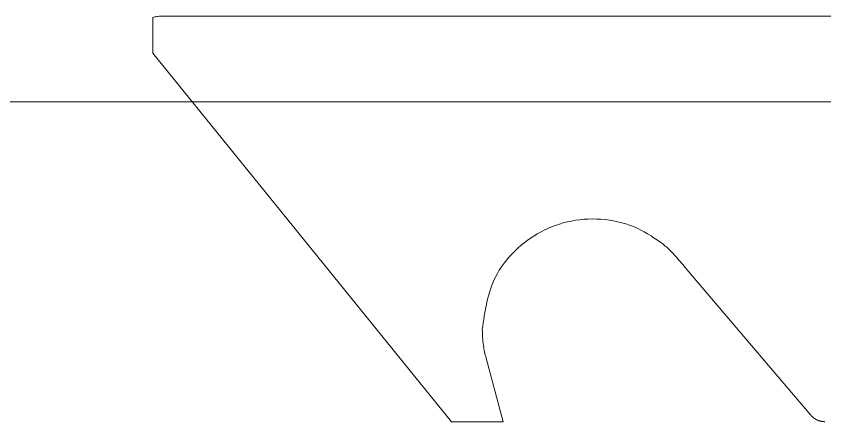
# Model space of a CAD drawing. Header units: millimetres. Extents: x -159872 to 386485, y -250577 to 158966.
# Drawn here: x 158766.01 to 158787.96, y 15202.25 to 15213.25 of the extents above; entities that cross this region are included whole.
import ezdxf

# ---------------------------------------------------------------- set-up
doc = ezdxf.new("R2010")
doc.units = ezdxf.units.MM
doc.layers.add('LDS-equipment-kitchen equipment', color=3, linetype='Continuous', lineweight=13)

# ---------------------------------------------------------------- blocks, each defined once
blk = doc.blocks.new('Group-350')
at = {"layer": 'LDS-equipment-kitchen equipment'}
for points in [[(98096.451, 51670.764, 0), (98101.564, 51670.764, 0)], [(98101.564, 51670.764, 0), (98101.602, 51670.764, 0), (98101.643, 51670.764, 0), (98101.689, 51670.764, 0), (98101.738, 51670.764, 0), (98101.789, 51670.764, 0), (98101.842, 51670.764, 0), (98101.897, 51670.764, 0), (98101.953, 51670.764, 0)], [(98111.779, 51670.764, 0), (98101.953, 51670.764, 0)], [(98111.779, 51670.764, 0), (98112.648, 51670.764, 0)], [(98112.648, 51670.764, 0), (98113.502, 51670.764, 0)], [(98114.912, 51670.764, 0), (98113.502, 51670.764, 0)], [(98096.212, 51669.764, 0), (98096.212, 51670.264, 0)], [(98104.313, 51659.76, 0), (98096.212, 51669.764, 0)], [(98113.122, 51661.047, 0), (98110.699, 51663.895, 0)], [(98105.25, 51661.488, 0), (98105.712, 51659.764, 0)], [(98113.122, 51661.047, 0), (98114.063, 51659.94, 0)], [(98114.443, 51659.764, 0), (98114.437, 51659.764, 0), (98114.43, 51659.764, 0), (98114.423, 51659.765, 0), (98114.416, 51659.765, 0), (98114.41, 51659.765, 0), (98114.403, 51659.766, 0), (98114.396, 51659.767, 0), (98114.389, 51659.767, 0), (98114.383, 51659.768, 0), (98114.376, 51659.769, 0), (98114.369, 51659.77, 0), (98114.363, 51659.771, 0), (98114.356, 51659.772, 0), (98114.349, 51659.773, 0), (98114.343, 51659.775, 0), (98114.336, 51659.776, 0), (98114.329, 51659.777, 0), (98114.323, 51659.779, 0), (98114.316, 51659.781, 0), (98114.31, 51659.783, 0), (98114.303, 51659.784, 0), (98114.297, 51659.786, 0), (98114.29, 51659.788, 0), (98114.284, 51659.79, 0), (98114.277, 51659.793, 0), (98114.271, 51659.795, 0), (98114.265, 51659.797, 0), (98114.258, 51659.8, 0), (98114.252, 51659.802, 0), (98114.246, 51659.805, 0), (98114.24, 51659.808, 0), (98114.234, 51659.81, 0), (98114.227, 51659.813, 0), (98114.221, 51659.816, 0), (98114.215, 51659.819, 0), (98114.209, 51659.822, 0), (98114.203, 51659.826, 0), (98114.197, 51659.829, 0), (98114.192, 51659.832, 0), (98114.186, 51659.836, 0), (98114.18, 51659.839, 0), (98114.174, 51659.843, 0), (98114.169, 51659.847, 0), (98114.163, 51659.85, 0), (98114.157, 51659.854, 0), (98114.152, 51659.858, 0), (98114.146, 51659.862, 0), (98114.141, 51659.866, 0), (98114.136, 51659.87, 0), (98114.13, 51659.874, 0), (98114.125, 51659.879, 0), (98114.12, 51659.883, 0), (98114.115, 51659.887, 0), (98114.11, 51659.892, 0), (98114.105, 51659.897, 0), (98114.1, 51659.901, 0), (98114.095, 51659.906, 0), (98114.09, 51659.911, 0), (98114.085, 51659.915, 0), (98114.081, 51659.92, 0), (98114.076, 51659.925, 0), (98114.071, 51659.93, 0), (98114.067, 51659.935, 0), (98114.063, 51659.94, 0)]]:
    blk.add_polyline3d(points, dxfattribs=at)
for points, knots in [([(98096.451, 51670.764), (98096.405, 51670.762), (98096.324, 51670.759), (98096.246, 51670.738), (98096.212, 51670.729)], [0, 0, 0, 0, 0.56741, 1, 1, 1, 1]), ([(98096.212, 51670.264), (98096.212, 51670.291), (98096.212, 51670.345), (98096.212, 51670.455), (98096.212, 51670.568), (98096.212, 51670.67), (98096.212, 51670.708), (98096.212, 51670.729)], [0, 0, 0, 0, 0.107813, 0.222047, 0.481592, 0.711294, 1, 1, 1, 1]), ([(98109.995, 51664.628), (98109.758, 51664.785), (98109.287, 51665.098), (98108.373, 51665.303), (98107.436, 51665.227), (98106.327, 51664.769), (98105.349, 51663.731), (98105.216, 51662.756), (98105.148, 51662.264)], [0, 0, 0, 0, 0.124703, 0.247876, 0.370664, 0.494565, 0.745004, 1, 1, 1, 1]), ([(98109.995, 51664.628), (98110.075, 51664.563), (98110.226, 51664.439), (98110.367, 51664.283), (98110.434, 51664.208)], [0, 0, 0, 0, 0.520984, 1, 1, 1, 1]), ([(98110.434, 51664.208), (98110.49, 51664.141), (98110.591, 51664.022), (98110.666, 51663.934), (98110.699, 51663.895)], [0, 0, 0, 0, 0.561133, 1, 1, 1, 1]), ([(98105.148, 51662.264), (98105.154, 51662.118), (98105.163, 51661.857), (98105.224, 51661.601), (98105.25, 51661.488)], [0, 0, 0, 0, 0.560174, 1, 1, 1, 1]), ([(98105.123, 51659.764), (98105.032, 51659.764), (98104.865, 51659.764), (98104.644, 51659.764), (98104.469, 51659.764), (98104.34, 51659.764), (98104.322, 51659.764), (98104.312, 51659.764)], [0, 0, 0, 0, 0.217962, 0.401455, 0.569292, 0.769598, 1, 1, 1, 1]), ([(98105.123, 51659.764), (98105.162, 51659.764), (98105.24, 51659.764), (98105.394, 51659.764), (98105.553, 51659.764), (98105.689, 51659.764), (98105.705, 51659.764), (98105.712, 51659.764)], [0, 0, 0, 0, 0.116284, 0.232579, 0.489829, 0.744344, 1, 1, 1, 1])]:
    blk.add_open_spline(points, degree=3, knots=knots, dxfattribs=at)
blk = doc.blocks.new('Group-410')
at = {"layer": 'LDS-equipment-kitchen equipment'}
blk.add_line((98955.242, 51668.356), (97504.425, 51668.504), dxfattribs=at)
blk.add_blockref('Group-350', (0, 0), dxfattribs=at)

msp = doc.modelspace()

# ---------------------------------------------------------------- block references
at = {"layer": 'LDS-equipment-kitchen equipment', "color": 7}
msp.add_blockref('Group-410', (60673.51323, -36457.51522), dxfattribs=at)

doc.saveas('drawing.dxf')
